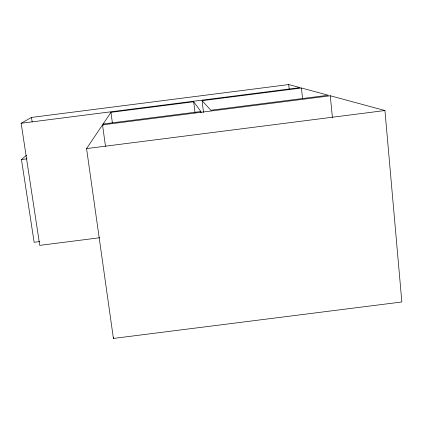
<?xml version="1.0" encoding="UTF-8"?>
<svg xmlns="http://www.w3.org/2000/svg" width="423" height="423" viewBox="0 0 423 423"><rect width="100%" height="100%" fill="white"/><g stroke="black" fill="none" stroke-linecap="round" stroke-linejoin="round"><path stroke-width="0.63" d="M113.412 338.442L86.567 148.595L102.525 124.864L330.289 95.778L384.941 110.53L401.85 301.974L113.412 338.442L113.591 337.147M103.281 125.319L103.101 124.013L110.953 112.333L193.681 101.763L200.899 111.524L201.057 112.835M39.656 241.591L34.136 242.294L21.462 159.524L26.538 155.262M21.15 123.262L31.476 117.43L288.724 84.558L300.081 87.624L21.15 123.262L39.741 245.372L99.738 237.747M202.099 100.69L301.456 87.995L328.333 95.249L210.85 110.255L202.099 100.69L203.511 112.481M103.101 124.013L200.899 111.524M86.567 148.595L384.941 110.53M21.462 159.524L27.061 158.805M31.476 117.43L32.164 121.998M102.525 124.864L105.496 146.384M110.953 112.333L112.381 122.792M193.681 101.763L194.955 112.243M288.724 84.558L289.2 89.131M301.456 87.995L302.53 98.506M330.289 95.778L332.404 117.435"/></g></svg>
